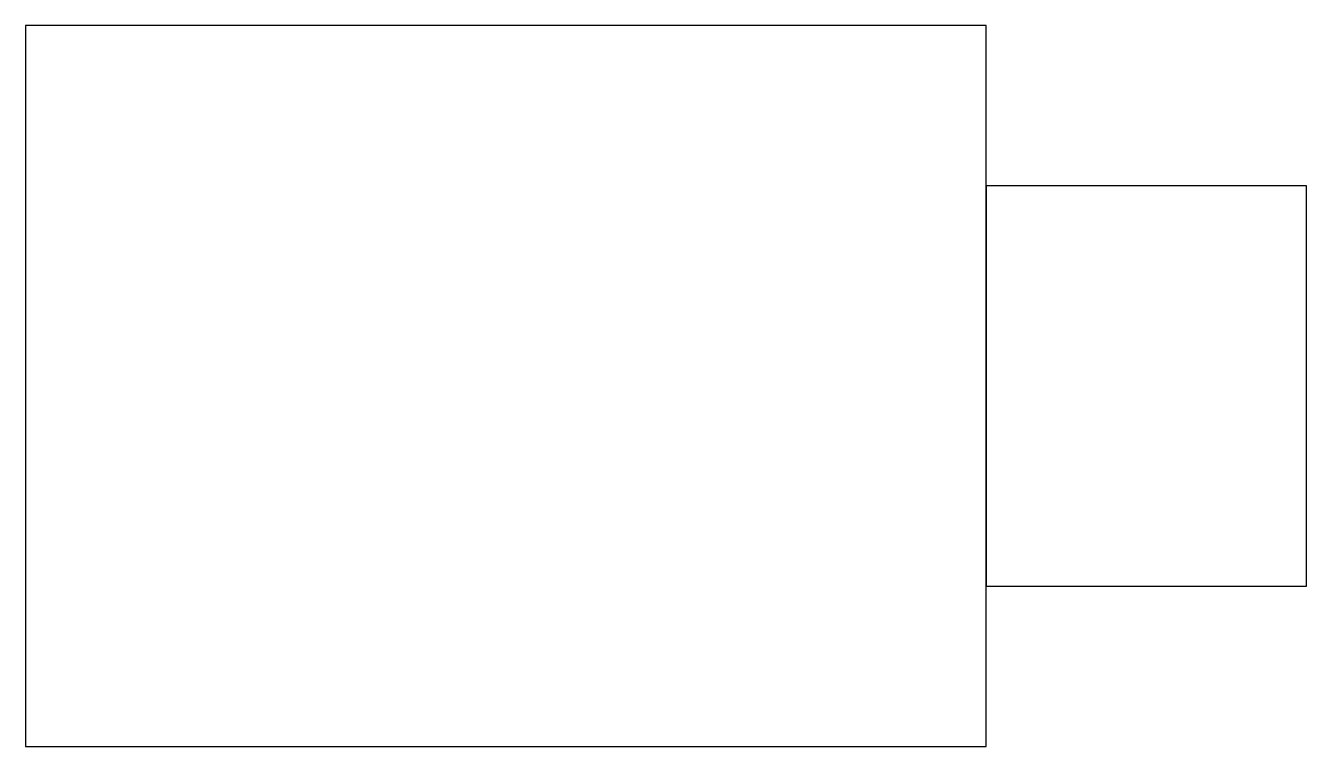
# Model space of a CAD drawing. Header units: millimetres. Extents: x 0 to 16000, y 0 to 9000.
import ezdxf

# ---------------------------------------------------------------- set-up
doc = ezdxf.new("R2010")
doc.units = ezdxf.units.MM
doc.layers.add('FLOOR', color=7, linetype='Continuous')

msp = doc.modelspace()

# ---------------------------------------------------------------- linework, layer by layer
at = {"layer": 'FLOOR'}
for points in [[(0, 0), (12000, 0), (12000, 9000), (0, 9000)], [(12000, 2000), (16000, 2000), (16000, 7000), (12000, 7000)]]:
    msp.add_lwpolyline(points, close=True, dxfattribs=at)

doc.saveas('drawing.dxf')
